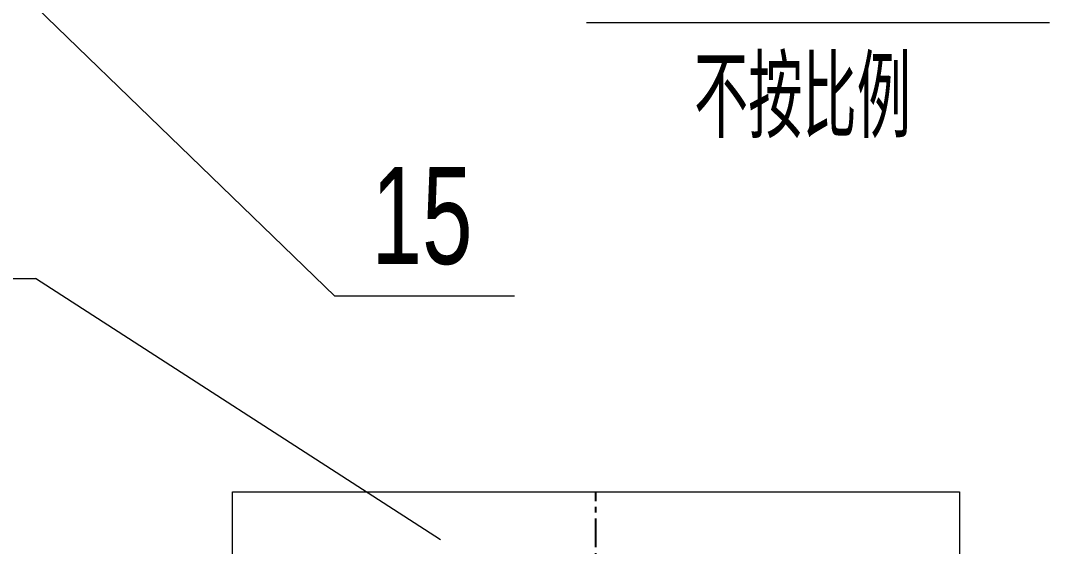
# Model space of a CAD drawing. Header units: millimetres. Extents: x 3165 to 3759, y 1184 to 1604.
# Drawn here: x 3464.55 to 3509.02, y 1332.01 to 1354.75 of the extents above; entities that cross this region are included whole.
import ezdxf

# ---------------------------------------------------------------- set-up
doc = ezdxf.new("R2010")
doc.units = ezdxf.units.MM
doc.linetypes.add('CENTER', pattern=[2, 1.25, -0.25, 0.25, -0.25])
doc.layers.add('1', color=1, linetype='Continuous', lineweight=18, true_color=0xff0000)
doc.layers.add('2', color=2, linetype='Continuous', lineweight=18, true_color=0xffff00)
doc.layers.add('LAYER2', color=2, linetype='Continuous', lineweight=25)
doc.styles.add('HZ', font='txt.shx', dxfattribs={"width": 0.67, "bigfont": 'hztxt.shx'})
doc.styles.get("Standard").update_dxf_attribs({"font": 'arial.ttf'})

msp = doc.modelspace()

# ---------------------------------------------------------------- linework, layer by layer
at = {"color": 3, "linetype": 'CENTER'}
msp.add_line((3489.418, 1299.972), (3489.418, 1334.365), dxfattribs=at)
at = {"layer": '1', "linetype": 'Continuous'}
for p, q in [((3473.705, 1334.365), (3505.132, 1334.365)), ((3473.705, 1303.209), (3473.705, 1334.365)), ((3505.132, 1334.365), (3505.132, 1303.164))]:
    msp.add_line(p, q, dxfattribs=at)
at = {"layer": '2', "ltscale": 0.5}
for p in [(3400.192, 1418.309), (3485.894, 1342.834)]:
    msp.add_line(p, (3478.132, 1342.834), dxfattribs=at)
at = {"layer": '2'}
msp.add_line((3489.009, 1354.661), (3509.019, 1354.661), dxfattribs=at)
at = {"layer": 'LAYER2', "linetype": 'Continuous', "lineweight": 0}
for p in [(3458.81, 1343.595), (3482.706, 1332.296)]:
    msp.add_line(p, (3465.197, 1343.595), dxfattribs=at)

# ---------------------------------------------------------------- texts
at = {"layer": '2', "style": 'HZ', "width": 0.67}
msp.add_text('不按比例', height=3.5, dxfattribs=at).set_placement((3493.655, 1349.669))
at = {"layer": '2', "ltscale": 0.5, "insert": (3479.714, 1344.164), "char_height": 4.2, "width": 8.04, "attachment_point": 7}
msp.add_mtext('\\W0.67;15', dxfattribs=at)

doc.saveas('drawing.dxf')
